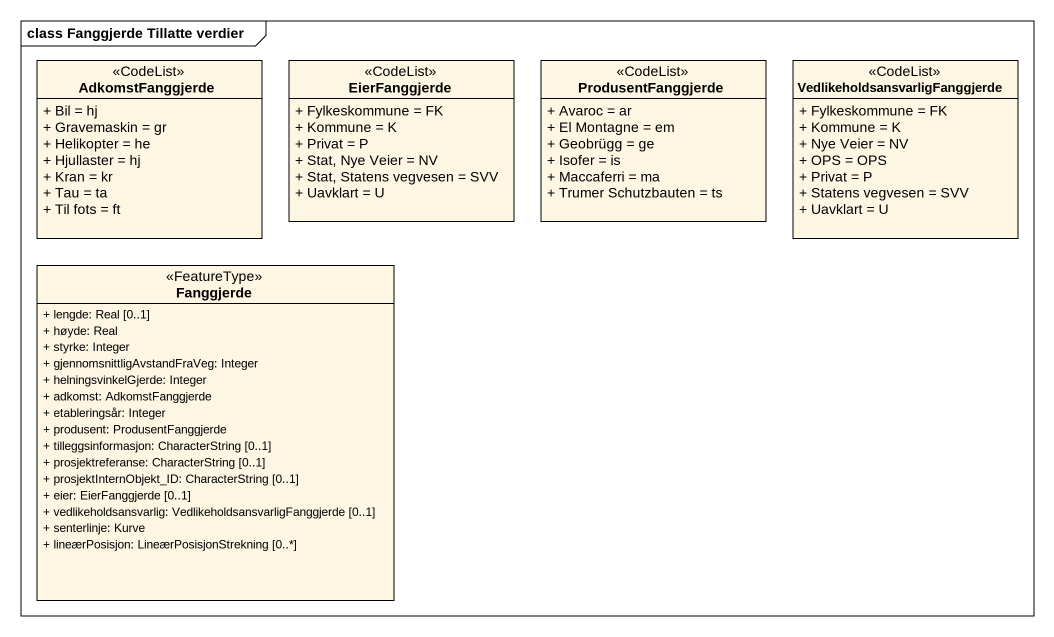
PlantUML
@startuml
mainframe class Fanggjerde Tillatte verdier
hide circle
hide empty members
skinparam classAttributeIconSize 0
class AdkomstFanggjerde <<CodeList>> {
  + Bil = hj
  + Gravemaskin = gr
  + Helikopter = he
  + Hjullaster = hj
  + Kran = kr
  + Tau = ta
  + Til fots = ft
}
class EierFanggjerde <<CodeList>> {
  + Fylkeskommune = FK
  + Kommune = K
  + Privat = P
  + Stat, Nye Veier = NV
  + Stat, Statens vegvesen = SVV
  + Uavklart = U
}
class ProdusentFanggjerde <<CodeList>> {
  + Avaroc = ar
  + El Montagne = em
  + Geobrügg = ge
  + Isofer = is
  + Maccaferri = ma
  + Trumer Schutzbauten = ts
}
class "VedlikeholdsansvarligFanggjerde" as VedlikeholdsansvarligFanggje <<CodeList>> {
  + Fylkeskommune = FK
  + Kommune = K
  + Nye Veier = NV
  + OPS = OPS
  + Privat = P
  + Statens vegvesen = SVV
  + Uavklart = U
}
class Fanggjerde <<FeatureType>> {
  + lengde: Real [0..1]
  + høyde: Real
  + styrke: Integer
  + gjennomsnittligAvstandFraVeg: Integer
  + helningsvinkelGjerde: Integer
  + adkomst: AdkomstFanggjerde
  + etableringsår: Integer
  + produsent: ProdusentFanggjerde
  + tilleggsinformasjon: CharacterString [0..1]
  + prosjektreferanse: CharacterString [0..1]
  + prosjektInternObjekt_ID: CharacterString [0..1]
  + eier: EierFanggjerde [0..1]
  + vedlikeholdsansvarlig: VedlikeholdsansvarligFanggjerde [0..1]
  + senterlinje: Kurve
  + lineærPosisjon: LineærPosisjonStrekning [0..*]
}
@enduml
